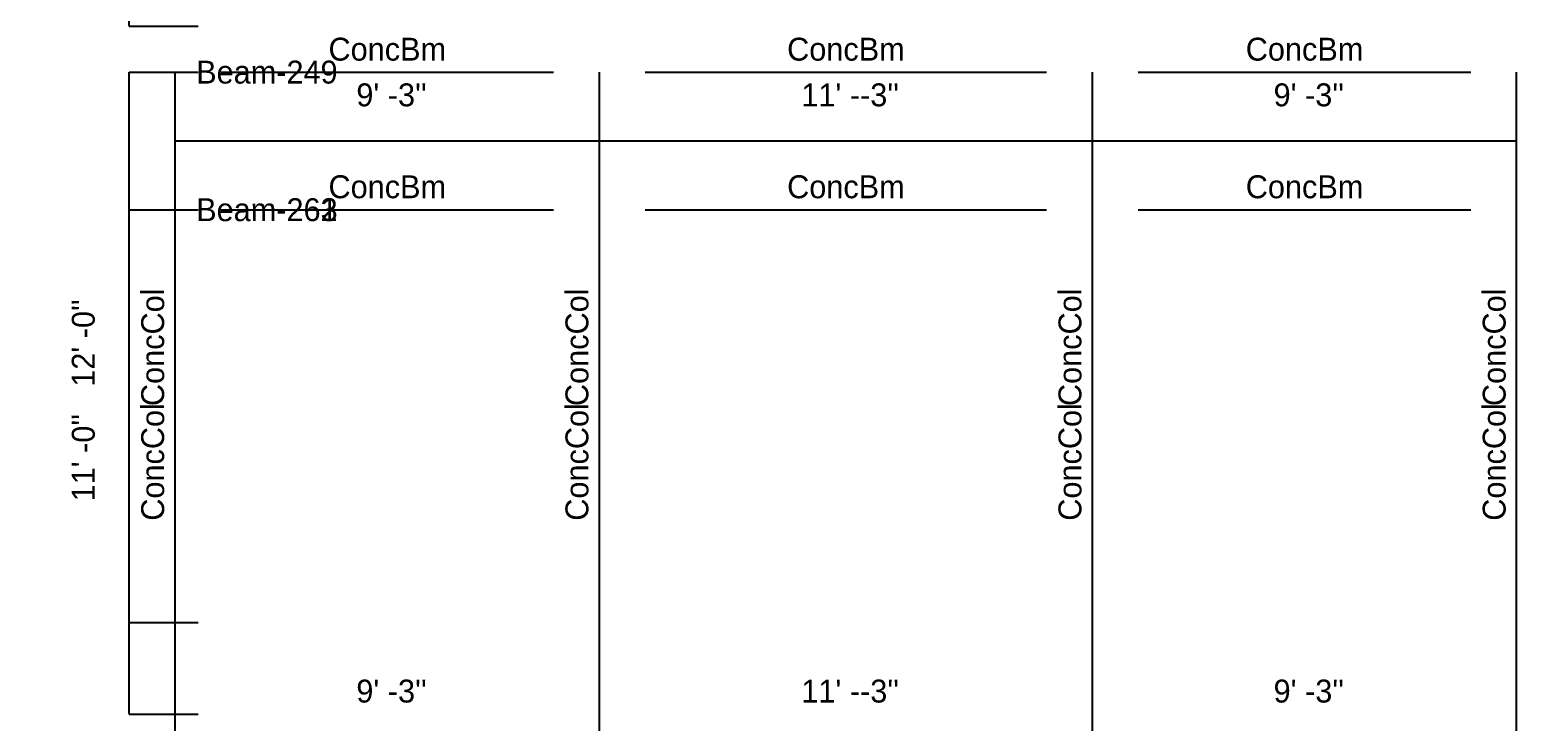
# Model space of a CAD drawing. Extents: x -38 to 2998, y -195 to 11529.
# Drawn here: x -38 to 355.8, y 9046 to 9227 of the extents above; entities that cross this region are included whole.
import ezdxf
from ezdxf.enums import TextEntityAlignment as Align

# ---------------------------------------------------------------- set-up
doc = ezdxf.new("R2010")
doc.units = 0
doc.header["$MEASUREMENT"] = 0
doc.layers.get('0').update_dxf_attribs({"linetype": 'CONTINUOUS'})
for name, color, linetype in [('CENTERLINES', 7, 'CONTINUOUS'), ('DIMENSIONS', 4, 'CONTINUOUS'), ('TEXT', 5, 'CONTINUOUS')]:
    doc.layers.add(name, color=color, linetype=linetype)
doc.dimstyles.get("Standard").update_dxf_attribs({"dimtxt": 0.18, "dimasz": 0.18, "dimexe": 0.18, "dimexo": 0.0625, "dimgap": 0.09, "dimtad": 0, "dimtih": 1, "dimtoh": 1, "dimdec": 4, "dimzin": 0, "dimtxsty": 'STANDARD', "dimcen": 0.09, "dimazin": 3, "dimtfac": 1, "dimtdec": 4, "dimtofl": 0, "dimtmove": 0, "dimatfit": 3, "dimtolj": 1, "dimtzin": 0})

# ---------------------------------------------------------------- blocks, each defined once
blk = doc.blocks.new('*D7986')
at = {"color": 1, "linetype": 'BYBLOCK'}
for points in [[(4.77, 9046.77), (3.71, 9045.71), (-3.71, 9038.29), (-4.77, 9037.23)], [(115.77, 9046.77), (114.71, 9045.71), (107.29, 9038.29), (106.23, 9037.23)]]:
    blk.add_solid(points, dxfattribs=at)
at = {"layer": 'DIMENSIONS', "color": 9, "linetype": 'BYBLOCK'}
for p, q in [((0, 9042), (0, 9060)), ((111, 9042), (111, 9060))]:
    blk.add_line(p, q, dxfattribs=at)
at = {"layer": 'DIMENSIONS', "color": 0, "linetype": 'BYBLOCK'}
blk.add_line((0, 9042), (111, 9042), dxfattribs=at)
at = {"layer": 'DIMENSIONS', "color": 0, "linetype": 'BYBLOCK', "insert": (55.5, 9054), "char_height": 6, "attachment_point": 5}
blk.add_mtext("\\A1; 9' -3''", dxfattribs=at)
blk = doc.blocks.new('*D7987')
at = {"color": 1, "linetype": 'BYBLOCK'}
for points in [[(115.77, 9046.77), (114.71, 9045.71), (107.29, 9038.29), (106.23, 9037.23)], [(244.77, 9046.77), (243.71, 9045.71), (236.29, 9038.29), (235.23, 9037.23)]]:
    blk.add_solid(points, dxfattribs=at)
at = {"layer": 'DIMENSIONS', "color": 9, "linetype": 'BYBLOCK'}
for p, q in [((111, 9042), (111, 9060)), ((240, 9042), (240, 9060))]:
    blk.add_line(p, q, dxfattribs=at)
at = {"layer": 'DIMENSIONS', "color": 0, "linetype": 'BYBLOCK'}
blk.add_line((111, 9042), (240, 9042), dxfattribs=at)
at = {"layer": 'DIMENSIONS', "color": 0, "linetype": 'BYBLOCK', "insert": (175.5, 9054), "char_height": 6, "attachment_point": 5}
blk.add_mtext("\\A1; 11' --3''", dxfattribs=at)
blk = doc.blocks.new('*D7988')
at = {"color": 1, "linetype": 'BYBLOCK'}
for points in [[(244.77, 9046.77), (243.71, 9045.71), (236.29, 9038.29), (235.23, 9037.23)], [(355.77, 9046.77), (354.71, 9045.71), (347.29, 9038.29), (346.23, 9037.23)]]:
    blk.add_solid(points, dxfattribs=at)
at = {"layer": 'DIMENSIONS', "color": 9, "linetype": 'BYBLOCK'}
for p, q in [((240, 9042), (240, 9060)), ((351, 9042), (351, 9060))]:
    blk.add_line(p, q, dxfattribs=at)
at = {"layer": 'DIMENSIONS', "color": 0, "linetype": 'BYBLOCK'}
blk.add_line((240, 9042), (351, 9042), dxfattribs=at)
at = {"layer": 'DIMENSIONS', "color": 0, "linetype": 'BYBLOCK', "insert": (295.5, 9054), "char_height": 6, "attachment_point": 5}
blk.add_mtext("\\A1; 9' -3''", dxfattribs=at)
blk = doc.blocks.new('*D7989')
at = {"color": 1, "linetype": 'BYBLOCK'}
for points in [[(-8.29, 9212.29), (-7.23, 9211.23), (-16.77, 9220.77), (-15.71, 9219.71)], [(-8.29, 9068.29), (-7.23, 9067.23), (-16.77, 9076.77), (-15.71, 9075.71)]]:
    blk.add_solid(points, dxfattribs=at)
at = {"layer": 'DIMENSIONS', "color": 9, "linetype": 'BYBLOCK'}
for p, q in [((-12, 9216), (6, 9216)), ((-12, 9072), (6, 9072))]:
    blk.add_line(p, q, dxfattribs=at)
at = {"layer": 'DIMENSIONS', "color": 0, "linetype": 'BYBLOCK'}
blk.add_line((-12, 9072), (-12, 9216), dxfattribs=at)
at = {"layer": 'DIMENSIONS', "color": 0, "linetype": 'BYBLOCK', "insert": (-24, 9144), "char_height": 6, "attachment_point": 5, "rotation": 90}
blk.add_mtext("\\A1; 12' -0''", dxfattribs=at)
blk = doc.blocks.new('*D7990')
at = {"color": 1, "linetype": 'BYBLOCK'}
for points in [[(4.77, 9238.77), (3.71, 9237.71), (-3.71, 9230.29), (-4.77, 9229.23)], [(115.77, 9238.77), (114.71, 9237.71), (107.29, 9230.29), (106.23, 9229.23)]]:
    blk.add_solid(points, dxfattribs=at)
at = {"layer": 'DIMENSIONS', "color": 9, "linetype": 'BYBLOCK'}
for p, q in [((0, 9234), (0, 9252)), ((111, 9234), (111, 9252))]:
    blk.add_line(p, q, dxfattribs=at)
at = {"layer": 'DIMENSIONS', "color": 0, "linetype": 'BYBLOCK'}
blk.add_line((0, 9234), (111, 9234), dxfattribs=at)
at = {"layer": 'DIMENSIONS', "color": 0, "linetype": 'BYBLOCK', "insert": (55.5, 9246), "char_height": 6, "attachment_point": 5}
blk.add_mtext("\\A1; 9' -3''", dxfattribs=at)
blk = doc.blocks.new('*D7991')
at = {"color": 1, "linetype": 'BYBLOCK'}
for points in [[(115.77, 9238.77), (114.71, 9237.71), (107.29, 9230.29), (106.23, 9229.23)], [(244.77, 9238.77), (243.71, 9237.71), (236.29, 9230.29), (235.23, 9229.23)]]:
    blk.add_solid(points, dxfattribs=at)
at = {"layer": 'DIMENSIONS', "color": 9, "linetype": 'BYBLOCK'}
for p, q in [((111, 9234), (111, 9252)), ((240, 9234), (240, 9252))]:
    blk.add_line(p, q, dxfattribs=at)
at = {"layer": 'DIMENSIONS', "color": 0, "linetype": 'BYBLOCK'}
blk.add_line((111, 9234), (240, 9234), dxfattribs=at)
at = {"layer": 'DIMENSIONS', "color": 0, "linetype": 'BYBLOCK', "insert": (175.5, 9246), "char_height": 6, "attachment_point": 5}
blk.add_mtext("\\A1; 11' --3''", dxfattribs=at)
blk = doc.blocks.new('*D7992')
at = {"color": 1, "linetype": 'BYBLOCK'}
for points in [[(244.77, 9238.77), (243.71, 9237.71), (236.29, 9230.29), (235.23, 9229.23)], [(355.77, 9238.77), (354.71, 9237.71), (347.29, 9230.29), (346.23, 9229.23)]]:
    blk.add_solid(points, dxfattribs=at)
at = {"layer": 'DIMENSIONS', "color": 9, "linetype": 'BYBLOCK'}
for p, q in [((240, 9234), (240, 9252)), ((351, 9234), (351, 9252))]:
    blk.add_line(p, q, dxfattribs=at)
at = {"layer": 'DIMENSIONS', "color": 0, "linetype": 'BYBLOCK'}
blk.add_line((240, 9234), (351, 9234), dxfattribs=at)
at = {"layer": 'DIMENSIONS', "color": 0, "linetype": 'BYBLOCK', "insert": (295.5, 9246), "char_height": 6, "attachment_point": 5}
blk.add_mtext("\\A1; 9' -3''", dxfattribs=at)
blk = doc.blocks.new('*D8471')
at = {"color": 1, "linetype": 'BYBLOCK'}
for points in [[(-8.29, 9176.29), (-7.23, 9175.23), (-16.77, 9184.77), (-15.71, 9183.71)], [(-8.29, 9044.29), (-7.23, 9043.23), (-16.77, 9052.77), (-15.71, 9051.71)]]:
    blk.add_solid(points, dxfattribs=at)
at = {"layer": 'DIMENSIONS', "color": 9, "linetype": 'BYBLOCK'}
for p, q in [((-12, 9180), (6, 9180)), ((-12, 9048), (6, 9048))]:
    blk.add_line(p, q, dxfattribs=at)
at = {"layer": 'DIMENSIONS', "color": 0, "linetype": 'BYBLOCK'}
blk.add_line((-12, 9048), (-12, 9180), dxfattribs=at)
at = {"layer": 'DIMENSIONS', "color": 0, "linetype": 'BYBLOCK', "insert": (-24, 9114), "char_height": 6, "attachment_point": 5, "rotation": 90}
blk.add_mtext("\\A1; 11' -0''", dxfattribs=at)
blk = doc.blocks.new('*D8472')
at = {"color": 1, "linetype": 'BYBLOCK'}
for points in [[(4.77, 9202.77), (3.71, 9201.71), (-3.71, 9194.29), (-4.77, 9193.23)], [(115.77, 9202.77), (114.71, 9201.71), (107.29, 9194.29), (106.23, 9193.23)]]:
    blk.add_solid(points, dxfattribs=at)
at = {"layer": 'DIMENSIONS', "color": 9, "linetype": 'BYBLOCK'}
for p, q in [((0, 9198), (0, 9216)), ((111, 9198), (111, 9216))]:
    blk.add_line(p, q, dxfattribs=at)
at = {"layer": 'DIMENSIONS', "color": 0, "linetype": 'BYBLOCK'}
blk.add_line((0, 9198), (111, 9198), dxfattribs=at)
at = {"layer": 'DIMENSIONS', "color": 0, "linetype": 'BYBLOCK', "insert": (55.5, 9210), "char_height": 6, "attachment_point": 5}
blk.add_mtext("\\A1; 9' -3''", dxfattribs=at)
blk = doc.blocks.new('*D8473')
at = {"color": 1, "linetype": 'BYBLOCK'}
for points in [[(115.77, 9202.77), (114.71, 9201.71), (107.29, 9194.29), (106.23, 9193.23)], [(244.77, 9202.77), (243.71, 9201.71), (236.29, 9194.29), (235.23, 9193.23)]]:
    blk.add_solid(points, dxfattribs=at)
at = {"layer": 'DIMENSIONS', "color": 9, "linetype": 'BYBLOCK'}
for p, q in [((111, 9198), (111, 9216)), ((240, 9198), (240, 9216))]:
    blk.add_line(p, q, dxfattribs=at)
at = {"layer": 'DIMENSIONS', "color": 0, "linetype": 'BYBLOCK'}
blk.add_line((111, 9198), (240, 9198), dxfattribs=at)
at = {"layer": 'DIMENSIONS', "color": 0, "linetype": 'BYBLOCK', "insert": (175.5, 9210), "char_height": 6, "attachment_point": 5}
blk.add_mtext("\\A1; 11' --3''", dxfattribs=at)
blk = doc.blocks.new('*D8474')
at = {"color": 1, "linetype": 'BYBLOCK'}
for points in [[(244.77, 9202.77), (243.71, 9201.71), (236.29, 9194.29), (235.23, 9193.23)], [(355.77, 9202.77), (354.71, 9201.71), (347.29, 9194.29), (346.23, 9193.23)]]:
    blk.add_solid(points, dxfattribs=at)
at = {"layer": 'DIMENSIONS', "color": 9, "linetype": 'BYBLOCK'}
for p, q in [((240, 9198), (240, 9216)), ((351, 9198), (351, 9216))]:
    blk.add_line(p, q, dxfattribs=at)
at = {"layer": 'DIMENSIONS', "color": 0, "linetype": 'BYBLOCK'}
blk.add_line((240, 9198), (351, 9198), dxfattribs=at)
at = {"layer": 'DIMENSIONS', "color": 0, "linetype": 'BYBLOCK', "insert": (295.5, 9210), "char_height": 6, "attachment_point": 5}
blk.add_mtext("\\A1; 9' -3''", dxfattribs=at)
blk = doc.blocks.new('*D8475')
at = {"color": 1, "linetype": 'BYBLOCK'}
for points in [[(-8.29, 9356.29), (-7.23, 9355.23), (-16.77, 9364.77), (-15.71, 9363.71)], [(-8.29, 9224.29), (-7.23, 9223.23), (-16.77, 9232.77), (-15.71, 9231.71)]]:
    blk.add_solid(points, dxfattribs=at)
at = {"layer": 'DIMENSIONS', "color": 9, "linetype": 'BYBLOCK'}
for p, q in [((-12, 9360), (6, 9360)), ((-12, 9228), (6, 9228))]:
    blk.add_line(p, q, dxfattribs=at)
at = {"layer": 'DIMENSIONS', "color": 0, "linetype": 'BYBLOCK'}
blk.add_line((-12, 9228), (-12, 9360), dxfattribs=at)
at = {"layer": 'DIMENSIONS', "color": 0, "linetype": 'BYBLOCK', "insert": (-24, 9294), "char_height": 6, "attachment_point": 5, "rotation": 90}
blk.add_mtext("\\A1; 11' -0''", dxfattribs=at)
blk = doc.blocks.new('*D8941')
at = {"color": 1, "linetype": 'BYBLOCK'}
for points in [[(-8.29, 9176.29), (-7.23, 9175.23), (-16.77, 9184.77), (-15.71, 9183.71)], [(-8.29, 9044.29), (-7.23, 9043.23), (-16.77, 9052.77), (-15.71, 9051.71)]]:
    blk.add_solid(points, dxfattribs=at)
at = {"layer": 'DIMENSIONS', "color": 9, "linetype": 'BYBLOCK'}
for p, q in [((-12, 9180), (6, 9180)), ((-12, 9048), (6, 9048))]:
    blk.add_line(p, q, dxfattribs=at)
at = {"layer": 'DIMENSIONS', "color": 0, "linetype": 'BYBLOCK'}
blk.add_line((-12, 9048), (-12, 9180), dxfattribs=at)
at = {"layer": 'DIMENSIONS', "color": 0, "linetype": 'BYBLOCK', "insert": (-24, 9114), "char_height": 6, "attachment_point": 5, "rotation": 90}
blk.add_mtext("\\A1; 11' -0''", dxfattribs=at)
blk = doc.blocks.new('*D8942')
at = {"color": 1, "linetype": 'BYBLOCK'}
for points in [[(4.77, 9202.77), (3.71, 9201.71), (-3.71, 9194.29), (-4.77, 9193.23)], [(115.77, 9202.77), (114.71, 9201.71), (107.29, 9194.29), (106.23, 9193.23)]]:
    blk.add_solid(points, dxfattribs=at)
at = {"layer": 'DIMENSIONS', "color": 9, "linetype": 'BYBLOCK'}
for p, q in [((0, 9198), (0, 9216)), ((111, 9198), (111, 9216))]:
    blk.add_line(p, q, dxfattribs=at)
at = {"layer": 'DIMENSIONS', "color": 0, "linetype": 'BYBLOCK'}
blk.add_line((0, 9198), (111, 9198), dxfattribs=at)
at = {"layer": 'DIMENSIONS', "color": 0, "linetype": 'BYBLOCK', "insert": (55.5, 9210), "char_height": 6, "attachment_point": 5}
blk.add_mtext("\\A1; 9' -3''", dxfattribs=at)
blk = doc.blocks.new('*D8943')
at = {"color": 1, "linetype": 'BYBLOCK'}
for points in [[(115.77, 9202.77), (114.71, 9201.71), (107.29, 9194.29), (106.23, 9193.23)], [(244.77, 9202.77), (243.71, 9201.71), (236.29, 9194.29), (235.23, 9193.23)]]:
    blk.add_solid(points, dxfattribs=at)
at = {"layer": 'DIMENSIONS', "color": 9, "linetype": 'BYBLOCK'}
for p, q in [((111, 9198), (111, 9216)), ((240, 9198), (240, 9216))]:
    blk.add_line(p, q, dxfattribs=at)
at = {"layer": 'DIMENSIONS', "color": 0, "linetype": 'BYBLOCK'}
blk.add_line((111, 9198), (240, 9198), dxfattribs=at)
at = {"layer": 'DIMENSIONS', "color": 0, "linetype": 'BYBLOCK', "insert": (175.5, 9210), "char_height": 6, "attachment_point": 5}
blk.add_mtext("\\A1; 11' --3''", dxfattribs=at)
blk = doc.blocks.new('*D8944')
at = {"color": 1, "linetype": 'BYBLOCK'}
for points in [[(244.77, 9202.77), (243.71, 9201.71), (236.29, 9194.29), (235.23, 9193.23)], [(355.77, 9202.77), (354.71, 9201.71), (347.29, 9194.29), (346.23, 9193.23)]]:
    blk.add_solid(points, dxfattribs=at)
at = {"layer": 'DIMENSIONS', "color": 9, "linetype": 'BYBLOCK'}
for p, q in [((240, 9198), (240, 9216)), ((351, 9198), (351, 9216))]:
    blk.add_line(p, q, dxfattribs=at)
at = {"layer": 'DIMENSIONS', "color": 0, "linetype": 'BYBLOCK'}
blk.add_line((240, 9198), (351, 9198), dxfattribs=at)
at = {"layer": 'DIMENSIONS', "color": 0, "linetype": 'BYBLOCK', "insert": (295.5, 9210), "char_height": 6, "attachment_point": 5}
blk.add_mtext("\\A1; 9' -3''", dxfattribs=at)
blk = doc.blocks.new('*D8945')
at = {"color": 1, "linetype": 'BYBLOCK'}
for points in [[(-8.29, 9356.29), (-7.23, 9355.23), (-16.77, 9364.77), (-15.71, 9363.71)], [(-8.29, 9224.29), (-7.23, 9223.23), (-16.77, 9232.77), (-15.71, 9231.71)]]:
    blk.add_solid(points, dxfattribs=at)
at = {"layer": 'DIMENSIONS', "color": 9, "linetype": 'BYBLOCK'}
for p, q in [((-12, 9360), (6, 9360)), ((-12, 9228), (6, 9228))]:
    blk.add_line(p, q, dxfattribs=at)
at = {"layer": 'DIMENSIONS', "color": 0, "linetype": 'BYBLOCK'}
blk.add_line((-12, 9228), (-12, 9360), dxfattribs=at)
at = {"layer": 'DIMENSIONS', "color": 0, "linetype": 'BYBLOCK', "insert": (-24, 9294), "char_height": 6, "attachment_point": 5, "rotation": 90}
blk.add_mtext("\\A1; 11' -0''", dxfattribs=at)
blk = doc.blocks.new('*D9411')
at = {"color": 1, "linetype": 'BYBLOCK'}
for points in [[(-8.29, 9176.29), (-7.23, 9175.23), (-16.77, 9184.77), (-15.71, 9183.71)], [(-8.29, 9044.29), (-7.23, 9043.23), (-16.77, 9052.77), (-15.71, 9051.71)]]:
    blk.add_solid(points, dxfattribs=at)
at = {"layer": 'DIMENSIONS', "color": 9, "linetype": 'BYBLOCK'}
for p, q in [((-12, 9180), (6, 9180)), ((-12, 9048), (6, 9048))]:
    blk.add_line(p, q, dxfattribs=at)
at = {"layer": 'DIMENSIONS', "color": 0, "linetype": 'BYBLOCK'}
blk.add_line((-12, 9048), (-12, 9180), dxfattribs=at)
at = {"layer": 'DIMENSIONS', "color": 0, "linetype": 'BYBLOCK', "insert": (-24, 9114), "char_height": 6, "attachment_point": 5, "rotation": 90}
blk.add_mtext("\\A1; 11' -0''", dxfattribs=at)
blk = doc.blocks.new('*D9412')
at = {"color": 1, "linetype": 'BYBLOCK'}
for points in [[(4.77, 9202.77), (3.71, 9201.71), (-3.71, 9194.29), (-4.77, 9193.23)], [(115.77, 9202.77), (114.71, 9201.71), (107.29, 9194.29), (106.23, 9193.23)]]:
    blk.add_solid(points, dxfattribs=at)
at = {"layer": 'DIMENSIONS', "color": 9, "linetype": 'BYBLOCK'}
for p, q in [((0, 9198), (0, 9216)), ((111, 9198), (111, 9216))]:
    blk.add_line(p, q, dxfattribs=at)
at = {"layer": 'DIMENSIONS', "color": 0, "linetype": 'BYBLOCK'}
blk.add_line((0, 9198), (111, 9198), dxfattribs=at)
at = {"layer": 'DIMENSIONS', "color": 0, "linetype": 'BYBLOCK', "insert": (55.5, 9210), "char_height": 6, "attachment_point": 5}
blk.add_mtext("\\A1; 9' -3''", dxfattribs=at)
blk = doc.blocks.new('*D9413')
at = {"color": 1, "linetype": 'BYBLOCK'}
for points in [[(115.77, 9202.77), (114.71, 9201.71), (107.29, 9194.29), (106.23, 9193.23)], [(244.77, 9202.77), (243.71, 9201.71), (236.29, 9194.29), (235.23, 9193.23)]]:
    blk.add_solid(points, dxfattribs=at)
at = {"layer": 'DIMENSIONS', "color": 9, "linetype": 'BYBLOCK'}
for p, q in [((111, 9198), (111, 9216)), ((240, 9198), (240, 9216))]:
    blk.add_line(p, q, dxfattribs=at)
at = {"layer": 'DIMENSIONS', "color": 0, "linetype": 'BYBLOCK'}
blk.add_line((111, 9198), (240, 9198), dxfattribs=at)
at = {"layer": 'DIMENSIONS', "color": 0, "linetype": 'BYBLOCK', "insert": (175.5, 9210), "char_height": 6, "attachment_point": 5}
blk.add_mtext("\\A1; 11' --3''", dxfattribs=at)
blk = doc.blocks.new('*D9414')
at = {"color": 1, "linetype": 'BYBLOCK'}
for points in [[(244.77, 9202.77), (243.71, 9201.71), (236.29, 9194.29), (235.23, 9193.23)], [(355.77, 9202.77), (354.71, 9201.71), (347.29, 9194.29), (346.23, 9193.23)]]:
    blk.add_solid(points, dxfattribs=at)
at = {"layer": 'DIMENSIONS', "color": 9, "linetype": 'BYBLOCK'}
for p, q in [((240, 9198), (240, 9216)), ((351, 9198), (351, 9216))]:
    blk.add_line(p, q, dxfattribs=at)
at = {"layer": 'DIMENSIONS', "color": 0, "linetype": 'BYBLOCK'}
blk.add_line((240, 9198), (351, 9198), dxfattribs=at)
at = {"layer": 'DIMENSIONS', "color": 0, "linetype": 'BYBLOCK', "insert": (295.5, 9210), "char_height": 6, "attachment_point": 5}
blk.add_mtext("\\A1; 9' -3''", dxfattribs=at)
blk = doc.blocks.new('*D9415')
at = {"color": 1, "linetype": 'BYBLOCK'}
for points in [[(-8.29, 9356.29), (-7.23, 9355.23), (-16.77, 9364.77), (-15.71, 9363.71)], [(-8.29, 9224.29), (-7.23, 9223.23), (-16.77, 9232.77), (-15.71, 9231.71)]]:
    blk.add_solid(points, dxfattribs=at)
at = {"layer": 'DIMENSIONS', "color": 9, "linetype": 'BYBLOCK'}
for p, q in [((-12, 9360), (6, 9360)), ((-12, 9228), (6, 9228))]:
    blk.add_line(p, q, dxfattribs=at)
at = {"layer": 'DIMENSIONS', "color": 0, "linetype": 'BYBLOCK'}
blk.add_line((-12, 9228), (-12, 9360), dxfattribs=at)
at = {"layer": 'DIMENSIONS', "color": 0, "linetype": 'BYBLOCK', "insert": (-24, 9294), "char_height": 6, "attachment_point": 5, "rotation": 90}
blk.add_mtext("\\A1; 11' -0''", dxfattribs=at)

msp = doc.modelspace()

# ---------------------------------------------------------------- linework, layer by layer
at = {"layer": 'CENTERLINES', "color": 0, "linetype": 'CONTINUOUS'}
for p, q in [((0, 9072), (0, 9216)), ((12, 9216), (99, 9216)), ((111, 9072), (111, 9216)), ((123, 9216), (228, 9216)), ((240, 9072), (240, 9216)), ((252, 9216), (339, 9216)), ((351, 9072), (351, 9216)), ((0, 9048), (0, 9180)), ((0, 9048), (0, 9180)), ((0, 9048), (0, 9180)), ((12, 9180), (99, 9180)), ((12, 9180), (99, 9180)), ((12, 9180), (99, 9180)), ((111, 9048), (111, 9180)), ((111, 9048), (111, 9180)), ((111, 9048), (111, 9180)), ((123, 9180), (228, 9180)), ((123, 9180), (228, 9180)), ((123, 9180), (228, 9180)), ((240, 9048), (240, 9180)), ((240, 9048), (240, 9180)), ((240, 9048), (240, 9180)), ((252, 9180), (339, 9180)), ((252, 9180), (339, 9180)), ((252, 9180), (339, 9180)), ((351, 9048), (351, 9180)), ((351, 9048), (351, 9180)), ((351, 9048), (351, 9180))]:
    msp.add_line(p, q, dxfattribs=at)

# ---------------------------------------------------------------- texts
at = {"layer": 'TEXT', "color": 0}
for s, p in [('ConcBm', (55.5, 9222)), ('ConcBm', (175.5, 9222)), ('ConcBm', (295.5, 9222)), ('Beam-249', (24, 9216)), ('ConcBm', (55.5, 9186)), ('ConcBm', (55.5, 9186)), ('ConcBm', (55.5, 9186)), ('ConcBm', (175.5, 9186)), ('ConcBm', (175.5, 9186)), ('ConcBm', (175.5, 9186)), ('ConcBm', (295.5, 9186)), ('ConcBm', (295.5, 9186)), ('ConcBm', (295.5, 9186)), ('Beam-263', (24, 9180)), ('Beam-262', (24, 9180)), ('Beam-261', (24, 9180))]:
    msp.add_text(s, height=6, dxfattribs=at).set_placement(p, align=Align.MIDDLE)
for p in [(-6, 9144), (105, 9144), (234, 9144), (345, 9144), (-6, 9114), (-6, 9114), (-6, 9114), (105, 9114), (105, 9114), (105, 9114), (234, 9114), (234, 9114), (234, 9114), (345, 9114), (345, 9114), (345, 9114)]:
    msp.add_text('ConcCol', height=6, rotation=90, dxfattribs=at).set_placement(p, align=Align.MIDDLE)

# ---------------------------------------------------------------- dimensions: what is measured, and where the dimension line sits
at = {"layer": 'DIMENSIONS'}
for base, p1, p2, picture, middle in [((-12, 9360), (-24, 9228), (-24, 9360), '*D8475', (-24, 9294)), ((-12, 9360), (-24, 9228), (-24, 9360), '*D8945', (-24, 9294)), ((-12, 9360), (-24, 9228), (-24, 9360), '*D9415', (-24, 9294)), ((111, 9234), (0, 9222), (111, 9222), '*D7990', (55.5, 9222)), ((240, 9234), (111, 9222), (240, 9222), '*D7991', (175.5, 9222)), ((351, 9234), (240, 9222), (351, 9222), '*D7992', (295.5, 9222)), ((111, 9198), (0, 9186), (111, 9186), '*D8472', (55.5, 9186)), ((111, 9198), (0, 9186), (111, 9186), '*D8942', (55.5, 9186)), ((111, 9198), (0, 9186), (111, 9186), '*D9412', (55.5, 9186)), ((240, 9198), (111, 9186), (240, 9186), '*D8473', (175.5, 9186)), ((240, 9198), (111, 9186), (240, 9186), '*D8943', (175.5, 9186)), ((240, 9198), (111, 9186), (240, 9186), '*D9413', (175.5, 9186)), ((351, 9198), (240, 9186), (351, 9186), '*D8474', (295.5, 9186)), ((351, 9198), (240, 9186), (351, 9186), '*D8944', (295.5, 9186)), ((351, 9198), (240, 9186), (351, 9186), '*D9414', (295.5, 9186)), ((-12, 9216), (-24, 9072), (-24, 9216), '*D7989', (-24, 9144)), ((-12, 9180), (-24, 9048), (-24, 9180), '*D8471', (-24, 9114)), ((-12, 9180), (-24, 9048), (-24, 9180), '*D8941', (-24, 9114)), ((-12, 9180), (-24, 9048), (-24, 9180), '*D9411', (-24, 9114)), ((111, 9042), (0, 9030), (111, 9030), '*D7986', (55.5, 9030)), ((240, 9042), (111, 9030), (240, 9030), '*D7987', (175.5, 9030)), ((351, 9042), (240, 9030), (351, 9030), '*D7988', (295.5, 9030))]:
    dim = msp.add_linear_dim(base=base, p1=p1, p2=p2, dimstyle='STANDARD', dxfattribs=at)
    dim.commit()
    dim.dimension.update_dxf_attribs({"geometry": picture, "text_midpoint": middle})

doc.saveas('drawing.dxf')
